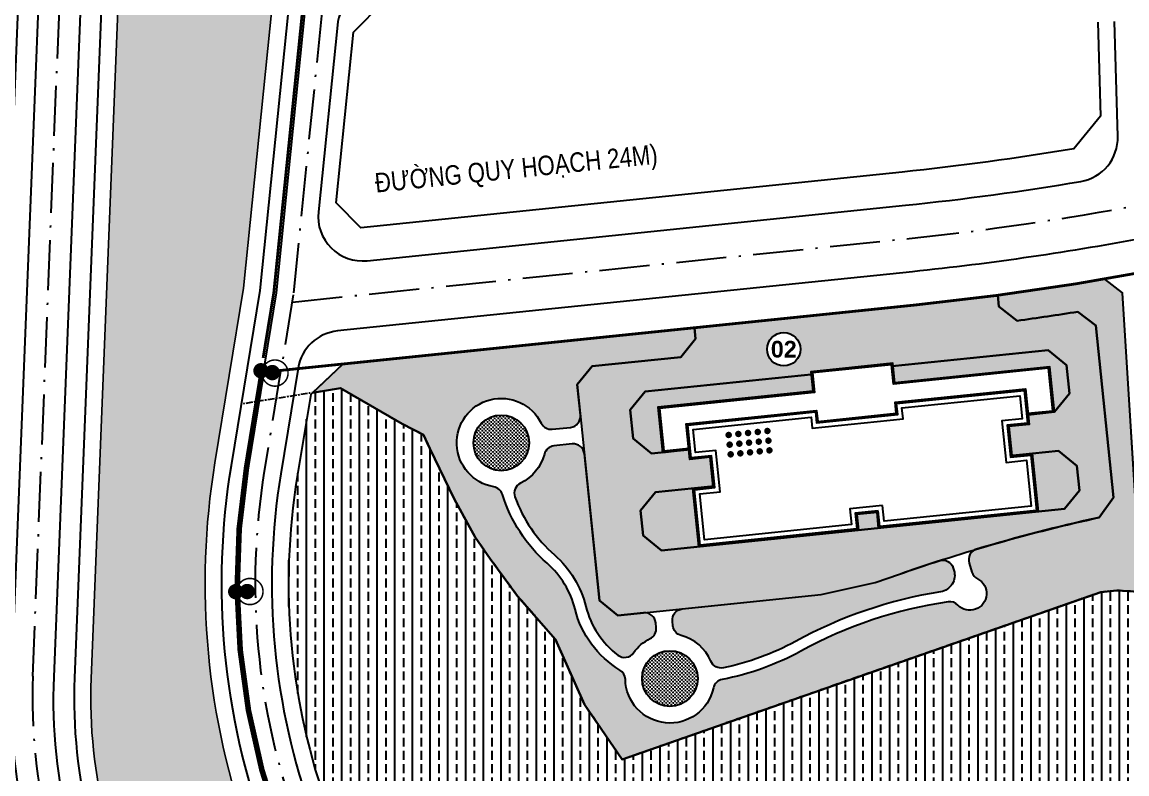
# Model space of a CAD drawing. Header units: metres. Extents: x 566107 to 571261, y 2062953 to 2068466.
# Drawn here: x 568030.4 to 568229, y 2066245.9 to 2066381 of the extents above; entities that cross this region are included whole.
import ezdxf
from ezdxf.enums import TextEntityAlignment as Align

# ---------------------------------------------------------------- set-up
doc = ezdxf.new("R2010")
doc.units = ezdxf.units.M
for name, pattern in [('ACAD_ISO10W100', [18.5, 12, -3, 0.5, -3]), ('CENTER', [2, 1.25, -0.25, 0.25, -0.25]), ('DOT', [0.25, 0, -0.25]), ('HIDDEN', [0.375, 0.25, -0.125])]:
    doc.linetypes.add(name, pattern=pattern)
for name, color, linetype in [('bonen', 34, 'CONTINUOUS'), ('BoThamCo', 94, 'CONTINUOUS'), ('ChiaLo', 128, 'CENTER'), ('datOXh', 42, 'CONTINUOUS'), ('ddc', 32, 'CONTINUOUS'), ('Dien CS', 2, 'CONTINUOUS'), ('ghi_chu', 7, 'CONTINUOUS'), ('hacth sdd', 8, 'CONTINUOUS'), ('hatchViaHe+LogDg', 129, 'CONTINUOUS'), ('LogDg', 7, 'CONTINUOUS'), ('nha', 20, 'CONTINUOUS'), ('RANHGIOI', 2, 'HIDDEN'), ('TimDg', 222, 'CONTINUOUS'), ('ViaHeS', 32, 'CONTINUOUS')]:
    doc.layers.add(name, color=color, linetype=linetype)
doc.layers.add('datKeSog', color=251, linetype='CONTINUOUS', lineweight=13)
doc.layers.add('datMatNc', color=150, linetype='CONTINUOUS', lineweight=13)
doc.styles.add('ARIALB', font='VHARIALB.TTF', dxfattribs={"width": 0.75})
doc.styles.add('avantH', font='VHAVAN.TTF', dxfattribs={"height": 10})
doc.styles.get("Standard").update_dxf_attribs({"font": 'VHARIALN.TTF'})
doc.linetypes.add('DIENCS_LINE', pattern='A,12.7,-5.08,["CS",Standard,S=2.54,R=0,X=-2.54,Y=-1.27],-6.35', length=24.13)
pattern_1 = [(0, (568088.9735495701, 2066255.079332994), (0.3175, 0.3175), [0.15875, -0.4762500000000001]), (90, (568089.05292457, 2066254.999957994), (-0.3175, 0.3175), [0.15875, -0.4762500000000001])]
pattern_2 = [(0, (568082.6100204161, 2066248.524827818), (0.3175, 0.3175), [0.15875, -0.4762500000000001]), (90, (568082.6893954161, 2066248.445452818), (-0.3175, 0.3175), [0.15875, -0.4762500000000001])]

# ---------------------------------------------------------------- blocks, each defined once
blk = doc.blocks.new('cts07')
at = {"color": 240}
blk.add_wipeout([(-1.0708399500458654e-07, -2.90931723156973e-10), (16.453444403946566, -1.1279517480033974e-06), (16.453444384151425, -1.6144159658957662), (18.5478203486452, -1.6144161398575392), (18.547820482648746, -1.30161916445104e-06), (35.0012649937529, -2.4301630361378557e-06), (35.00126469005568, -5.995160465897349), (32.906888611500676, -5.9951603045926944), (32.90688838271593, -8.999419828990117), (35.001264397028706, -8.999419988234308), (35.00126436281033, -9.999420985337483), (37.72831654862966, -9.999421211693832), (37.728316158025144, -14.666238838066842), (21.733258969836946, -14.666237499355962), (21.733258796758236, -16.67062347498722), (13.26800362103699, -16.670622744406657), (13.268003788890962, -14.666237295075984), (-2.727053354261443, -14.66623582125774), (-2.727052966968383, -9.999417331845962), (-7.868889184692307e-07, -9.99941755820231), (-6.983626832379741e-07, -8.999417558362207), (2.0943753748204053, -8.999417743509337), (2.094375667847382, -5.995158209103963), (-4.109283899822458e-07, -5.995158035730896)], dxfattribs=at).dxf.layer = 'nha'
at = {"layer": 'nha', "color": 240, "linetype": 'Continuous'}
blk.add_lwpolyline([(16.45344427006785, -1.614415984367951), (18.54782034864183, -1.614416158059611), (18.54782048263587, -1.3017561287e-06), (35.00126499379985, -2.4300534278e-06), (35.00126469007228, -5.995160465827211), (32.90688861149829, -5.995160304708405), (32.90688856807538, -8.999419828876851), (35.00126439705491, -8.999419988365842), (35.00126409344375, -12.66457802383229), (21.54781958216336, -12.66457689576782), (21.54781967622694, -11.53012320911511), (13.45344359753653, -11.53012303542346), (13.45344350335654, -12.66457672230899), (-1.0079238564e-06, -12.66457559401169), (-7.038470358e-07, -8.999417558312416), (2.094375374843366, -8.999417743645607), (2.094375667860731, -5.995158209232613), (-4.10946086e-07, -5.995158035773783), (-1.071020961e-07, -2.328306e-10), (16.45344440394547, -1.1280644685e-06), (16.45344438415486, -1.61441596597433)], close=True, dxfattribs=at)
at = {"layer": 'nha', "color": 10, "ltscale": 3}
blk.add_lwpolyline([(16.3099141663406, -1.757946230471134), (18.69135055271908, -1.757946385769173), (18.69135068648029, -0.1435315299313515), (34.85773476609029, -0.1435326337814331), (34.85773448611144, -5.851630238816142), (32.76335839740932, -5.851630077464505), (32.76335835026112, -9.142950034234671), (34.85773416911252, -9.142950193258002), (34.85773388948292, -12.52104779612273), (21.69134981010575, -12.52104669157416), (21.69134990405291, -11.38659300561994), (13.30991339322645, -11.38659280817956), (13.30991329951212, -12.5210464943666), (0.1435292201349512, -12.52104538958519), (0.1435294999973848, -9.1429477869533), (2.237905578571371, -9.142947973217817), (2.237905895453877, -5.851628005271777), (0.1435298169963062, -5.851627831812947), (0.1435300968587398, -0.1435302279423922), (16.30991418636404, -0.1435313320253044), (16.3099141663406, -1.757946230471134)], close=True, dxfattribs=at)
at = {"layer": 'nha'}
blk.add_lwpolyline([(15.81529942422639, -2.252560934517532), (19.18596524768509, -2.252561153611168), (19.18596538144629, -0.6381463066209108), (34.36311998940073, -0.6381473282817752), (34.36311979102902, -5.35701546492055), (32.26874366763514, -5.357015303568914), (32.26874360837974, -9.637564732227474), (34.36311939253937, -9.637564891483633), (34.36311919463333, -12.02643301896751), (22.18596458679531, -12.02643199707381), (22.18596468062606, -10.89197831088677), (12.81529869849328, -10.89197803055867), (12.81529860454611, -12.02643171767704), (0.6381439969409258, -12.02643069531768), (0.6381441950798035, -9.637562566436829), (2.73252027365379, -9.637562752701342), (2.732520672259852, -5.357013310771435), (0.638144593918696, -5.357013136846944), (0.6381447918247432, -0.6381450048647821), (15.81529944448266, -0.6381460267584771)], close=True, dxfattribs=at)
at = {"layer": 'nha', "const_width": 0.331751152141547}
for points in [[(26.64845474436879, -9.160778766730802, 1), (26.93771242827643, -8.998332407558339, 1)], [(27.64845474436879, -9.16077885054983, 1), (27.93771242827643, -8.998332491377367, 1)], [(28.64845474436879, -9.16077893436886, 1), (28.93771242827643, -8.9983325751964, 1)], [(29.64845474436879, -9.16077901842072, 1), (29.93771242827643, -8.99833265924826, 1)], [(30.64845474436879, -9.160779102239756, 1), (30.93771242827643, -8.998332743067293, 1)], [(26.64845474436879, -10.1607787667308, 1), (26.93771242827643, -9.998332407558339, 1)], [(27.64845474436879, -10.16077885054983, 1), (27.93771242827643, -9.998332491377367, 1)], [(28.64845474436879, -10.16077893436886, 1), (28.93771242827643, -9.9983325751964, 1)], [(29.64845474436879, -10.16077901842072, 1), (29.93771242827643, -9.99833265924826, 1)], [(30.64845474436879, -10.16077910223976, 1), (30.93771242827643, -9.998332743067293, 1)], [(26.64845474436879, -11.1607787667308, 1), (26.93771242827643, -10.99833240755834, 1)], [(27.64845474436879, -11.16077885054983, 1), (27.93771242827643, -10.99833249137737, 1)], [(28.64845474436879, -11.16077893436886, 1), (28.93771242827643, -10.9983325751964, 1)], [(29.64845474436879, -11.16077901842072, 1), (29.93771242827643, -10.99833265924826, 1)], [(30.64845474436879, -11.16077910223975, 1), (30.93771242827643, -10.99833274306729, 1)]]:
    blk.add_lwpolyline(points, format="xyb", close=True, dxfattribs=at)
at = {"layer": 'nha', "color": 240, "linetype": 'Continuous'}
blk.add_lwpolyline([(-7.385388017e-07, -9.999417558312416), (-2.727052924223244, -9.999417332001029), (-2.727053354261443, -14.66623595589772), (13.26800379401538, -14.66623729513958), (13.26800362102221, -16.67062327009626), (21.73325879673939, -16.67062347498722), (21.73325896984898, -14.66623749933205), (37.72831611824222, -14.66623883810825), (37.72831654862967, -9.999421211658042), (35.00126436282881, -9.99942098534666)], dxfattribs=at)
at = {"layer": 'nha', "color": 10, "ltscale": 3}
blk.add_lwpolyline([(-7.501803339e-07, -10.14294777414761), (-2.583522719796746, -10.14294755947776), (-2.583523126435466, -14.52270575216971), (13.41153402172494, -14.52270709117874), (13.41153384873178, -16.52709306636825), (21.58972859289497, -16.527093246812), (21.58972876565531, -14.52270727185532), (37.58478591416497, -14.52270861039869), (37.58478632080369, -10.14295141538605), (35.00126435095444, -10.14295120141469)], dxfattribs=at)
blk = doc.blocks.new('dsl')
at = {"color": 158, "linetype": 'DOT'}
blk.add_wipeout([(0, 1.5), (0.33644860936327353, 1.4617805352900177), (0.7271365341730276, 1.3119727361482205), (1.0179708990035576, 1.1016965319868746), (1.2342348857782783, 0.8524460373446345), (1.3543988210148825, 0.6446734317579512), (1.4417184349149323, 0.4140627419110956), (1.5, 0), (1.4408082852605588, -0.41721874987695173), (1.3263853264506624, -0.7005012247245759), (1.1508682344574481, -0.9620303045958281), (0.9135099182603594, -1.1897477167658508), (0.6119164755800454, -1.3695102143101394), (0.38024214177858096, -1.4510051391553134), (0, -1.5), (-0.4646015835460416, -1.4262346820905236), (-0.7918897030176879, -1.2739351231138016), (-1.1446356684900818, -0.9694375619291122), (-1.3156433532713265, -0.7204738487488953), (-1.4267119241412873, -0.46313398238271475), (-1.493310356047019, -0.14150682114990332), (-1.5, 0), (-1.4614062352338948, 0.3380707260221243), (-1.3372086829040484, 0.6796123441309305), (-1.1726255954709188, 0.9353871992789777), (-0.9171726725762708, 1.1869264040143435), (-0.6270318645983934, 1.362655877601469), (-0.2542087298352414, 1.478302378207502)], dxfattribs=at).dxf.layer = 'ghi_chu'
at = {"layer": 'ghi_chu', "color": 32}
blk.add_circle((0, 0), 1.5, dxfattribs=at)
at = {"layer": 'ghi_chu', "style": 'ARIALB'}
blk.add_attdef('01', text='', height=1.5, dxfattribs=at).set_placement((0, -0.75), align=Align.CENTER)
blk = doc.blocks.new('cs12')
at = {"layer": 'Dien CS', "color": 7, "linetype": 'Continuous', "ltscale": 20}
for points, const_width in [([(1.738124508876354, 0.9654597032349557, 1), (-1.738124508876354, 4.129747934639454, 1)], 0.2765145599999999), ([(0.5112130908528343, 1.592490859562531, 1), (-0.5112130909692496, 2.523163869744167, 1)], 1.3825728), ([(0.5112130906200036, 0.4653365048579872, -1), (-0.5112130905035883, -0.4653365048579872, -1)], 1.3825728)]:
    blk.add_lwpolyline(points, format="xyb", close=True, dxfattribs=dict(at, const_width=const_width))

msp = doc.modelspace()

# ---------------------------------------------------------------- hatches: boundary and pattern name
at = {"layer": 'hacth sdd'}
h = msp.add_hatch(dxfattribs=at)
h.set_pattern_fill('DASH', color=152, scale=0.5, style=0)
h.set_pattern_definition([(0, (0, 0), (1.5875, 1.5875), [1.5875, -1.5875])])
edge = h.paths.add_edge_path()
edge.add_line((568183.6201683327, 2065918.921055044), (568168.8181398355, 2066044.597950605))
edge.add_arc((568024.8134988274, 2066027.63730887), 144.9999999997729, 6.717261423255472, 34.05897894871769)
edge.add_line((568144.9404182411, 2066108.843978744), (568098.1901080231, 2066178.000499469))
edge.add_line((568098.1901080231, 2066178.000499469), (568085.0913842997, 2066201.596774492))
edge.add_arc((568202.2502013814, 2066266.633776105), 133.9999999954225, 200.0084056628792, 209.035455693567, ccw=False)
edge.add_line((568076.3381152166, 2066220.784604287), (568071.4225555877, 2066234.283831054))
edge.add_arc((568197.3346417545, 2066280.133002879), 133.9999999997454, 170.7022042001583, 200.0084056654896, ccw=False)
edge.add_line((568065.0951427778, 2066301.782827597), (568070.2285092395, 2066333.137991798))
edge.add_line((568070.2285092395, 2066333.137991798), (568075.3908017699, 2066383.853710804))
edge.add_arc((567886.8530623493, 2066414.423643979), 191.0000000004416, 350.7900851439517, 357.9800821339687)
edge.add_line((568077.7343815274, 2066407.691483183), (568080.4256581354, 2066483.99899346))
edge.add_line((568080.4256581354, 2066483.99899346), (568080.6457711871, 2066490.814411395))
edge.add_line((568080.6457711871, 2066490.814411395), (568076.7772794547, 2066494.780576226))
edge.add_line((568076.7772794547, 2066494.780576226), (568057.0791909866, 2066494.635737341))
edge.add_line((568057.0791909866, 2066494.635737341), (568051.8839304355, 2066489.606287584))
edge.add_line((568051.8839304355, 2066489.606287584), (568042.8667809778, 2066263.069308326))
edge.add_arc((568132.2959639548, 2066259.509640887), 89.50000000112202, 177.7205840143957, 210.7173070783)
edge.add_line((568055.352991614, 2066213.79280583), (568139.856352352, 2066071.57080512))
edge.add_arc((567955.4122950307, 2065970.128014746), 210.4999999999731, 1.2450517960169236, 28.810450033350207, ccw=False)
edge.add_line((568165.8625975254, 2065974.701873059), (568167.5880580689, 2065895.310761973))
edge.add_line((568167.5880580689, 2065895.310761973), (568172.3432413975, 2065891.903232982))
edge.add_line((568172.3432413975, 2065891.903232982), (568183.4382738377, 2065895.402493342))
edge.add_line((568183.4382738377, 2065895.402493342), (568186.5903919834, 2065900.513268813))
edge.add_line((568186.5903919834, 2065900.513268813), (568183.6201683327, 2065918.921055044))
h = msp.add_hatch(dxfattribs=at)
h.set_pattern_fill('CROSS', color=64, scale=0.05, style=0)
h.set_pattern_definition(pattern_2)
edge = h.paths.add_edge_path()
edge.add_arc((568208.376517138, 2066198.485032419), 81.18610504381606, 99.1201304657999, 118.6669067769122)
edge.add_arc((568147.2500405908, 2066310.288082075), 46.23590266105939, 281.4982483515082, 298.6669067759895, ccw=False)
edge.add_arc((568156.0679358952, 2066266.939958625), 2.000000000188329, 202.8681506353107, 281.49824835159416, ccw=False)
edge.add_arc((568146.8539202149, 2066263.053840376), 7.999999999885028, 22.86815063134933, 75.3965096664816)
edge.add_arc((568149.3752032997, 2066272.730778508), 1.999999999899142, 185.8838247766299, 255.3965096713226, ccw=False)
edge.add_line((568147.3857397059, 2066272.525755073), (568147.2991881687, 2066273.365615809))
edge.add_arc((568149.2886517625, 2066273.570639243), 1.999999999946012, 95.88382478258097, 185.8838247766299, ccw=False)
edge.add_line((568149.0836283278, 2066275.560102837), (568174.0440608198, 2066278.132390973))
edge.add_line((568174.0440608198, 2066278.132390973), (568183.738268882, 2066280.29310504))
edge.add_line((568183.738268882, 2066280.29310504), (568188.1032022943, 2066281.817099141))
edge.add_arc((568290.6184735178, 2065988.198946403), 311.0000007254264, 107.85791423891371, 109.24638608210401, ccw=False)
edge.add_arc((568195.8612886589, 2066282.311299707), 1.999999999919567, 17.20891903155109, 107.857914232522, ccw=False)
edge.add_line((568197.7717532964, 2066282.90301321), (568197.8982977886, 2066282.494439168))
edge.add_arc((568195.0326008325, 2066281.606868914), 2.999999999896751, -80.87986953472762, 17.208919032208883, ccw=False)
edge.add_arc((568274.0434807164, 2066321.17759656), 28.13194401415867, 251.6624734014053, 266.7859958831075)
edge.add_arc((568272.5783791597, 2066295.086755726), 2.000000000008158, 266.7859958824349, 338.1692579075516)
edge.add_arc((568279.0763842084, 2066292.483693993), 4.999999999974216, 34.90955847355542, 158.1692579033405, ccw=False)
edge.add_arc((568284.8167791144, 2066296.489672815), 1.999999999769057, 214.909558477042, 279.1182089092495)
edge.add_arc((568354.2212860857, 2065864.062903418), 435.9610673096439, 97.71721661350409, 99.11820890383927, ccw=False)
edge.add_arc((568290.3749446276, 2066335.214335102), 39.49663522018123, 277.7172166137341, 317.7458473191949)
edge.add_arc((568340.4286907988, 2066289.742091766), 28.12808230071754, 98.3447711252021, 137.7458473182219, ccw=False)
edge.add_arc((568334.8243812067, 2066327.949208544), 10.4878737085483, 278.3447711264673, 336.5276384270824)
edge.add_arc((568342.6099030311, 2066324.568432004), 2.000000000095009, 336.5276384236822, 475.7410991083203)
edge.add_arc((568413.4016716204, 2066177.743619723), 165.0000000038525, 115.7410991049312, 116.8342064620175)
edge.add_line((568338.918964236, 2066324.97583869), (568319.3739021554, 2066315.088266866))
edge.add_line((568319.3739021554, 2066315.088266866), (568314.8986900143, 2066312.798529889))
edge.add_arc((568253.4074651968, 2066432.981013087), 134.9999999892848, 286.49043779666545, 297.09650179317543, ccw=False)
edge.add_line((568291.7279335924, 2066303.53395171), (568290.9781046343, 2066303.311978367))
edge.add_arc((568252.6576364156, 2066432.75903984), 135.0000000312946, 276.49856804166427, 286.490437713117, ccw=False)
edge.add_line((568267.936717989, 2066298.62645739), (568265.5956401324, 2066298.359784529))
edge.add_arc((568265.8219968964, 2066296.37263516), 2.00000000003166, 96.49856804086096, 251.6624734037855)
edge.add_arc((568380.3773919692, 2066379.811587938), 44.08045965344034, 269.7102094211365, 286.0181784023322)
edge.add_arc((568394.9531505615, 2066329.040677491), 8.741298042933204, 9.098907011771189, 106.01817840395981, ccw=False)
edge.add_arc((568428.2205516008, 2066334.368600911), 24.95004713477207, 189.0989070110488, 203.1197719085517)
edge.add_arc((568407.1137133366, 2066325.357161405), 1.999999999922519, 203.1197719022279, 283.9811328589873)
edge.add_arc((568409.5297370384, 2066315.653408034), 8.00000000017315, 12.572540707640883, 103.98113285818482, ccw=False)
edge.add_arc((568419.2899489995, 2066317.830163067), 1.999999999963249, 192.5725407027583, 277.0225478434659)
edge.add_arc((568417.9100137083, 2066329.032387076), 13.2868970116043, 277.0225478408303, 288.3779205420171)
edge.add_arc((568421.4685844698, 2066318.321149132), 1.999999999945633, 288.3779205483554, 375.847635477715)
edge.add_line((568423.3925670465, 2066318.867309406), (568407.8554230582, 2066373.600682986))
edge.add_line((568407.8554230582, 2066373.600682986), (568401.6709157414, 2066377.077893662))
edge.add_line((568401.6709157414, 2066377.077893662), (568375.4247101278, 2066369.81938662))
edge.add_line((568375.4247101278, 2066369.81938662), (568375.9578084352, 2066367.891743965))
edge.add_line((568375.9578084352, 2066367.891743965), (568377.1881789147, 2066367.194471793))
edge.add_line((568377.1881789147, 2066367.194471793), (568395.8299548218, 2066372.349939356))
edge.add_line((568395.8299548218, 2066372.349939356), (568399.5210662606, 2066370.258122836))
edge.add_line((568399.5210662606, 2066370.258122836), (568405.1302485461, 2066349.975749237))
edge.add_line((568405.1302485461, 2066349.975749237), (568403.0427602895, 2066346.269148856))
edge.add_line((568403.0427602895, 2066346.269148856), (568379.6211340964, 2066339.656428848))
edge.add_arc((568380.1645583648, 2066337.731671704), 2.000000000106325, 105.7661742420343, 269.710209422676)
edge.add_arc((568417.9100137083, 2066329.032387075), 18.28689701037139, 276.87953639802805, 287.25507804242716, ccw=False)
edge.add_arc((568420.3400240951, 2066308.891551943), 2.000000000079346, 96.87953639886553, 209.6982042147576)
edge.add_arc((568394.6366257132, 2066294.231660034), 27.59015240154214, 7.2624059762899265, 29.698204211963002, ccw=False)
edge.add_arc((568458.044632375, 2066302.312129329), 36.33065244989002, 187.2624059765586, 221.1946661572058)
edge.add_arc((568432.2116326146, 2066279.701295178), 1.9999999999299, 221.1946661556129, 298.6247881746877)
edge.add_arc((568437.0023492106, 2066270.923537236), 8.000000000042146, 117.3845945242928, 118.6247881805426, ccw=False)
edge.add_arc((568432.4027386542, 2066279.802928134), 2.000000000006967, 297.3845945168362, 375.8476354786258)
edge.add_line((568434.3267212308, 2066280.349088408), (568425.851624726, 2066310.204679855))
edge.add_arc((568423.9276421494, 2066309.65851958), 2.000000000023757, 15.84763548504232, 107.2550780419662)
h = msp.add_hatch(dxfattribs=at)
h.set_pattern_fill('CROSS', color=64, scale=0.05, style=0)
h.set_pattern_definition(pattern_2)
edge = h.paths.add_edge_path()
edge.add_line((568125.717951799, 2066307.829509052), (568128.990372644, 2066308.166747103))
edge.add_arc((568128.7853492504, 2066310.156210701), 1.999999999926074, 275.8838235998854, 365.8838236032029)
edge.add_line((568130.7748128484, 2066310.361234095), (568130.209842908, 2066315.843472534))
edge.add_line((568130.209842908, 2066315.843472534), (568132.8865031998, 2066319.135203162))
edge.add_line((568132.8865031998, 2066319.135203162), (568148.7975088805, 2066320.774906392))
edge.add_line((568148.7975088805, 2066320.774906392), (568151.4741690322, 2066324.066637005))
edge.add_line((568151.4741690322, 2066324.066637005), (568151.2691455449, 2066326.056100594))
edge.add_line((568151.2691455449, 2066326.056100594), (568111.140145721, 2066321.92062029))
edge.add_line((568111.140145721, 2066321.92062029), (568088.0926238013, 2066319.545465827))
edge.add_line((568088.0926238013, 2066319.545465827), (568082.6100204161, 2066314.380183511))
edge.add_line((568082.6100204161, 2066314.380183511), (568087.6747159851, 2066315.184594967))
edge.add_line((568087.6747159851, 2066315.184594967), (568098.7167880154, 2066308.780930816))
edge.add_line((568098.7167880154, 2066308.780930816), (568102.5581834492, 2066306.850157768))
edge.add_line((568102.5581834492, 2066306.850157768), (568103.7356759779, 2066304.400225316))
edge.add_line((568103.7356759779, 2066304.400225316), (568108.0940691892, 2066295.331998805))
edge.add_line((568108.0940691892, 2066295.331998805), (568111.8622661069, 2066288.416334434))
edge.add_line((568111.8622661069, 2066288.416334434), (568114.5678823125, 2066284.5643104))
edge.add_line((568114.5678823125, 2066284.5643104), (568119.4924319946, 2066277.87202669))
edge.add_line((568119.4924319946, 2066277.87202669), (568126.293250837, 2066270.090675449))
edge.add_line((568126.293250837, 2066270.090675449), (568131.5249001113, 2066258.38505421))
edge.add_line((568131.5249001113, 2066258.38505421), (568138.2548710471, 2066248.524827818))
edge.add_line((568138.2548710471, 2066248.524827818), (568224.2648865791, 2066278.554783336))
edge.add_line((568224.2648865791, 2066278.554783336), (568227.1865171149, 2066278.887587122))
edge.add_line((568227.1865171149, 2066278.887587122), (568232.2293190582, 2066278.543743236))
edge.add_line((568232.2293190582, 2066278.543743236), (568231.295577293, 2066282.400638831))
edge.add_line((568231.295577293, 2066282.400638831), (568228.1623377653, 2066332.330955589))
edge.add_line((568228.1623377653, 2066332.330955589), (568225.0190173598, 2066334.809882387))
edge.add_arc((568138.5724054293, 2066839.45924906), 511.9999999971683, 277.5414132815697, 279.7204414540039, ccw=False)
edge.add_line((568205.76870497, 2066331.887916807), (568205.9739409527, 2066329.896391252))
edge.add_line((568205.9739409527, 2066329.896391252), (568209.2544845857, 2066327.31371927))
edge.add_arc((568138.572405396, 2066839.459249302), 517.0000002420983, 277.8578491911021, 279.0779505886323)
edge.add_line((568220.1436646936, 2066328.934881709), (568223.4122377653, 2066326.432613549))
edge.add_line((568223.4122377653, 2066326.432613549), (568226.5911752135, 2066295.585494322))
edge.add_line((568226.5911752135, 2066295.585494322), (568223.9653519294, 2066291.972483484))
edge.add_arc((568290.6184732972, 2065988.198947004), 311.0000000858078, 102.375561076583, 106.5599238359242)
edge.add_arc((568202.5479148901, 2066284.382296966), 1.999999999953372, 106.5599238364351, 197.2089190452808)
edge.add_line((568200.6374502528, 2066283.790583463), (568201.1413314346, 2066282.16370293))
edge.add_arc((568203.0517960718, 2066282.755416433), 1.999999999920665, 197.2089190462675, 242.7819150345789)
edge.add_arc((568200.7649028637, 2066278.309056185), 3.000000000108321, -136.24028917566392, 62.78191503265839, ccw=False)
edge.add_arc((568197.1536691133, 2066274.850878803), 2.00000000001792, 43.75971081329951, 98.36043423843651)
edge.add_arc((568208.3765171379, 2066198.485032419), 79.18610504378981, 98.36043424325126, 118.6669067768706)
edge.add_arc((568147.2500405906, 2066310.288082075), 48.23590266128748, 280.75770561927015, 298.66690677596335, ccw=False)
edge.add_arc((568156.6268814028, 2066260.935060156), 2.000000000090377, 100.7577056233365, 167.767568121512)
edge.add_arc((568146.8539202149, 2066263.053840376), 8.000000000048905, 181.0902414237044, 347.76756812296503, ccw=False)
edge.add_arc((568136.8557305417, 2066262.863568834), 1.999999999981676, 1.090241422053054, 59.01309045428795)
edge.add_arc((568146.9938976343, 2066279.74504762), 17.69179417909718, 193.9283717808314, 239.0130904555278, ccw=False)
edge.add_arc((568114.1106814326, 2066271.589991822), 16.18756299964537, 13.92837178001594, 48.71593462267559)
edge.add_arc((568142.7562380527, 2066304.214839321), 27.22843161532541, 197.2994398962774, 228.7159346236373, ccw=False)
edge.add_arc((568114.8499923489, 2066295.523310951), 1.999999999864283, 17.29943989666767, 80.19136627185344)
edge.add_arc((568116.5535722035, 2066305.37713334), 8.00000000003734, 26.371138718440307, 260.19136626584896, ccw=False)
edge.add_arc((568125.5129284052, 2066309.81897265), 2.000000000057085, 206.371138721058, 275.883823609154)
h = msp.add_hatch(dxfattribs=at)
h.set_pattern_fill('CROSS', color=64, scale=0.05, style=0)
h.set_pattern_definition(pattern_1)
h.paths.add_polyline_path([(568214.8170783994, 2066322.041683378), (568142.4036903983, 2066314.579149971), (568139.7270300919, 2066311.287419484), (568140.2567011196, 2066306.147707331), (568143.5484316073, 2066303.471047025), (568215.9618194759, 2066310.933580418), (568218.6384798179, 2066314.225310909), (568218.1088088516, 2066319.365023068)])
h = msp.add_hatch(dxfattribs=at)
h.set_pattern_fill('BRASS', color=57, scale=0.5, angle=90, style=0)
h.set_pattern_definition([(90, (568078.4050640642, 2066198.444728357), (-3.175, 1.944126793646423e-16), []), (90, (568076.8175640642, 2066198.444728357), (-3.175, 1.944126793646423e-16), [1.5875, -0.79375])])
edge = h.paths.add_edge_path()
edge.add_line((568232.2293190584, 2066278.543743235), (568227.1865171163, 2066278.887587122))
edge.add_line((568227.1865171163, 2066278.887587122), (568224.2648865805, 2066278.554783336))
edge.add_line((568224.2648865805, 2066278.554783336), (568138.2548710466, 2066248.524827819))
edge.add_line((568138.2548710466, 2066248.524827819), (568131.5249001111, 2066258.38505421))
edge.add_line((568131.5249001111, 2066258.38505421), (568126.2932508378, 2066270.090675448))
edge.add_line((568126.2932508378, 2066270.090675448), (568119.4924319934, 2066277.872026692))
edge.add_line((568119.4924319934, 2066277.872026692), (568114.5678823163, 2066284.564310398))
edge.add_line((568114.5678823163, 2066284.564310398), (568111.8622661055, 2066288.416334433))
edge.add_line((568111.8622661055, 2066288.416334433), (568108.0940691883, 2066295.331998808))
edge.add_line((568108.0940691883, 2066295.331998808), (568103.7356759779, 2066304.400225316))
edge.add_line((568103.7356759779, 2066304.400225316), (568102.5581834493, 2066306.850157768))
edge.add_line((568102.5581834493, 2066306.850157768), (568098.7167880189, 2066308.780930813))
edge.add_line((568098.7167880189, 2066308.780930813), (568087.6747159852, 2066315.184594967))
edge.add_line((568087.6747159852, 2066315.184594967), (568082.6100204168, 2066314.380183512))
edge.add_line((568082.6100204168, 2066314.380183512), (568082.3111355492, 2066314.098597446))
edge.add_line((568082.3111355492, 2066314.098597446), (568079.8980717679, 2066299.359339755))
edge.add_arc((568197.3346417547, 2066280.133002879), 118.9999999998508, 170.7022041999899, 200.0084056652478)
edge.add_line((568085.517192099, 2066239.416201035), (568090.4327517279, 2066225.916974267))
edge.add_arc((568202.2502013874, 2066266.633776106), 119.0000000012896, 200.0084056618762, 209.0354556907461)
edge.add_line((568098.2061772551, 2066208.87703587), (568103.1414135363, 2066199.986613027))
edge.add_arc((568105.7643721277, 2066201.442665302), 3.000000000059644, 209.0354556968202, 293.1548372704189)
edge.add_line((568106.9440239965, 2066198.684328581), (568124.1253309827, 2066206.032220786))
edge.add_arc((568184.0909676447, 2066065.816770782), 152.5000000000924, 103.4177675003217, 113.1548372708946, ccw=False)
edge.add_line((568148.7034110426, 2066214.154125611), (568221.2810921471, 2066231.468353717))
edge.add_line((568221.2810921471, 2066231.468353717), (568240.5122133899, 2066235.204582944))
edge.add_arc((568240.130784479, 2066237.167874055), 2.000000000085351, 280.9944819284952, 373.5328748064401)
edge.add_line((568242.07525611, 2066237.635880546), (568232.2293190584, 2066278.543743235))
h = msp.add_hatch(dxfattribs=at)
h.set_pattern_fill('CROSS', color=64, scale=0.05, style=0)
h.set_pattern_definition(pattern_2)
edge = h.paths.add_edge_path()
edge.add_arc((568116.5535722034, 2066305.37713334), 5, 0, 360)
h = msp.add_hatch(dxfattribs=at)
h.set_pattern_fill('CROSS', color=64, scale=0.05, style=0)
h.set_pattern_definition(pattern_2)
edge = h.paths.add_edge_path()
edge.add_arc((568126.2305102833, 2066302.855850056), 1.999999999938008, 95.88382360320281, 165.3965084862911)
edge.add_arc((568116.5535722033, 2066305.37713334), 8.000000000158668, 295.7203075422084, 345.3965084885354, ccw=False)
edge.add_arc((568120.8933564953, 2066296.367900726), 1.999999999959772, 115.7203075414297, 199.7438759135654)
edge.add_arc((568142.7562380526, 2066304.214839321), 25.22843161519692, 199.7438759105607, 228.7159346237006)
edge.add_arc((568114.1106814329, 2066271.589991822), 18.18756299933828, 13.928371779122472, 48.715934623036276, ccw=False)
edge.add_arc((568146.9938976343, 2066279.745047619), 15.69179417890606, 193.9283717805253, 232.7366637286829)
edge.add_arc((568138.7038003564, 2066268.848281358), 1.999999999934054, 232.7366637267453, 324.5885470398381)
edge.add_arc((568146.8539202148, 2066263.053840376), 7.999999999915327, 116.37113989485209, 144.5885470403212, ccw=False)
edge.add_arc((568142.4120807215, 2066272.013196487), 2.000000000126488, 296.3711398963587, 365.8838247898998)
edge.add_line((568144.4015443153, 2066272.218219921), (568144.3149927778, 2066273.058080656))
edge.add_arc((568142.325529184, 2066272.853057221), 1.999999999993748, 5.883824789899779, 95.88382478258106)
edge.add_line((568142.1205057492, 2066274.842520815), (568137.5001377566, 2066274.366370501))
edge.add_line((568137.5001377566, 2066274.366370501), (568134.2084072757, 2066277.043030746))
edge.add_line((568134.2084072757, 2066277.043030746), (568131.4923947264, 2066303.398111501))
edge.add_arc((568129.5029311284, 2066303.193088108), 1.999999999961876, 5.883823609837811, 95.88382360583655)
edge.add_line((568129.2979077345, 2066305.182551706), (568126.0254868895, 2066304.845313654))
h = msp.add_hatch(dxfattribs=at)
h.set_pattern_fill('CROSS', color=64, scale=0.05, style=0)
h.set_pattern_definition(pattern_1)
h.paths.add_polyline_path([(568216.6801654032, 2066303.96304299), (568144.2667776376, 2066296.50050941), (568141.5901173321, 2066293.208778914), (568142.0505513414, 2066288.740914616), (568145.3422818283, 2066286.064254318), (568217.7556694697, 2066293.526787886), (568220.4323298109, 2066296.818518385), (568219.9718958546, 2066301.286382688)])
h = msp.add_hatch(dxfattribs=at)
h.set_pattern_fill('CROSS', color=64, scale=0.05, style=0)
h.set_pattern_definition(pattern_2)
edge = h.paths.add_edge_path()
edge.add_arc((568146.8539202149, 2066263.053840376), 5, 0, 360)
at = {"layer": 'hatchViaHe+LogDg'}
h = msp.add_hatch(dxfattribs=at)
h.set_pattern_fill('PHANTSQR', color=256, angle=322.0000000000001, style=0, pattern_type=2)
h.set_pattern_definition([(322.0000000000001, (568130.2728837683, 2066274.317117584), (0.6156614753256582, 0.788010753606722), [0.18, -0.15, 0.18, -0.15, 0.18, -0.16]), (52.00000000000006, (568131.0471065796, 2066273.813749887), (-0.788010753606722, 0.6156614753256582), [0.18, -0.15, 0.18, -0.15, 0.18, -0.16])])
edge = h.paths.add_edge_path()
edge.add_line((568223.4122377652, 2066326.43261355), (568220.1436646937, 2066328.934881709))
edge.add_arc((568138.572405396, 2066839.459249303), 517.0000002421164, 277.85784919111495, 279.07795058864497, ccw=False)
edge.add_line((568209.2544845858, 2066327.313719271), (568205.9739409528, 2066329.896391252))
edge.add_line((568205.9739409528, 2066329.896391252), (568205.7687049701, 2066331.887916807))
edge.add_arc((568138.5724054383, 2066839.459249061), 511.9999999971597, 275.8838262970385, 277.541413280571, ccw=False)
edge.add_line((568191.0584181809, 2066330.156570427), (568151.2691455451, 2066326.056100592))
edge.add_line((568151.2691455451, 2066326.056100592), (568151.4741690323, 2066324.066637005))
edge.add_line((568151.4741690323, 2066324.066637005), (568148.7975088806, 2066320.774906393))
edge.add_line((568148.7975088806, 2066320.774906393), (568132.8865031998, 2066319.135203163))
edge.add_line((568132.8865031998, 2066319.135203163), (568130.209842908, 2066315.843472534))
edge.add_line((568130.209842908, 2066315.843472534), (568134.2084072756, 2066277.043030746))
edge.add_line((568134.2084072756, 2066277.043030746), (568137.500137757, 2066274.366370502))
edge.add_line((568137.500137757, 2066274.366370502), (568174.0440608211, 2066278.132390973))
edge.add_line((568174.0440608211, 2066278.132390973), (568183.7382688865, 2066280.293105041))
edge.add_line((568183.7382688865, 2066280.293105041), (568188.1032022726, 2066281.817099134))
edge.add_arc((568290.6184732778, 2065988.198947089), 310.9999999992975, 102.37556107639148, 109.24638608621669, ccw=False)
edge.add_line((568223.9653519295, 2066291.972483484), (568226.5911752137, 2066295.585494323))
edge.add_line((568226.5911752137, 2066295.585494323), (568223.4122377652, 2066326.43261355))
h.paths.add_polyline_path([(568217.75566947, 2066293.526787886), (568220.4323298109, 2066296.818518385), (568219.9718958547, 2066301.286382688), (568216.6801654027, 2066303.96304299), (568144.2667776373, 2066296.50050941), (568141.5901173322, 2066293.208778914), (568142.0505513413, 2066288.740914616), (568145.3422818282, 2066286.064254317)], flags=0)
h.paths.add_polyline_path([(568142.4036903984, 2066314.579149971), (568139.7270300919, 2066311.287419484), (568140.2567011197, 2066306.147707331), (568143.548431607, 2066303.471047024), (568215.9618194763, 2066310.933580418), (568218.638479818, 2066314.225310909), (568218.1088088516, 2066319.365023068), (568214.8170783995, 2066322.041683377)], flags=0)

# ---------------------------------------------------------------- linework, layer by layer
at = {"layer": 'bonen'}
msp.add_lwpolyline([(568223.4122377652, 2066326.43261355), (568220.1436646937, 2066328.934881709, -0.005323746943627722), (568209.2544845858, 2066327.313719271), (568205.9739409528, 2066329.896391252), (568205.7687049701, 2066331.887916807, -0.007232713740849683), (568191.0584181809, 2066330.156570427), (568151.2691455451, 2066326.056100592), (568151.4741690323, 2066324.066637005), (568148.7975088806, 2066320.774906393), (568132.8865031998, 2066319.135203163), (568130.209842908, 2066315.843472534), (568134.2084072756, 2066277.043030746), (568137.500137757, 2066274.366370502), (568174.0440608211, 2066278.132390973), (568183.7382688865, 2066280.293105041), (568188.1032022726, 2066281.817099134, -0.02998861459679111), (568223.9653519295, 2066291.972483484), (568226.5911752137, 2066295.585494323)], format="xyb", close=True, dxfattribs=at)
for points in [[(568214.8170783994, 2066322.041683378), (568218.1088088515, 2066319.365023067), (568218.638479818, 2066314.225310909), (568215.9618194761, 2066310.933580418), (568143.5484316075, 2066303.471047024), (568140.2567011196, 2066306.147707331), (568139.727030092, 2066311.287419484), (568142.4036903984, 2066314.579149971)], [(568216.6801654029, 2066303.96304299), (568219.9718958546, 2066301.286382688), (568220.4323298109, 2066296.818518385), (568217.75566947, 2066293.526787886), (568145.3422818286, 2066286.064254318), (568142.0505513413, 2066288.740914616), (568141.5901173322, 2066293.208778914), (568144.2667776375, 2066296.50050941)]]:
    msp.add_lwpolyline(points, close=True, dxfattribs=at)
at = {"layer": 'BoThamCo'}
for points in [[(568231.295577293, 2066282.400638831), (568228.1623377653, 2066332.330955589), (568225.0190173598, 2066334.809882387, -0.009508090532591485), (568205.76870497, 2066331.887916807), (568205.9739409527, 2066329.896391252), (568209.2544845857, 2066327.31371927, 0.005323746943627562), (568220.1436646936, 2066328.934881709), (568223.4122377653, 2066326.432613549), (568226.5911752135, 2066295.585494322), (568223.9653519294, 2066291.972483484, 0.0182597557874338), (568201.9778789135, 2066286.299341302, 0.4175350990040559), (568200.6374502528, 2066283.790583463), (568201.1413314346, 2066282.16370293, 0.2015127545745547), (568202.1370387886, 2066280.976872334, -1.181479805210222), (568198.5981626136, 2066276.234149756, 0.2428527388191231), (568196.8628694153, 2066276.829624753, 0.08883629626879935), (568170.3896129911, 2066267.964772957, -0.0783030805886613), (568156.2535690776, 2066262.899910763, 0.3010127709946447), (568154.6722891652, 2066261.3588162, -0.8900077899906792), (568138.8553684764, 2066262.901623142, 0.2582584658543079), (568137.885414988, 2066264.578138734, -0.1992966764242304), (568129.822288093, 2066275.48647896, 0.1529659654058306), (568124.7911174463, 2066283.754098136, -0.13794544739297), (568116.7595197618, 2066296.118042032, 0.2815201676934845), (568115.1907083197, 2066297.494075429, -1.628982130191529), (568123.7210571648, 2066308.930604788, 0.3129626544076166), (568125.7179517992, 2066307.829509051)], [(568125.717951799, 2066307.829509052), (568128.990372644, 2066308.166747103, 0.4142135623725742), (568130.7748128484, 2066310.361234095), (568130.209842908, 2066315.843472534), (568132.8865031998, 2066319.135203162), (568148.7975088805, 2066320.774906392), (568151.4741690322, 2066324.066637005), (568151.2691455449, 2066326.056100594), (568111.140145721, 2066321.92062029), (568088.0926238013, 2066319.545465827), (568082.6100204161, 2066314.380183511), (568087.6747159851, 2066315.184594967), (568098.7167880154, 2066308.780930816), (568102.5581834492, 2066306.850157768), (568103.7356759779, 2066304.400225316), (568108.0940691892, 2066295.331998805), (568111.8622661069, 2066288.416334434), (568114.5678823125, 2066284.5643104), (568119.4924319946, 2066277.87202669), (568126.293250837, 2066270.090675449), (568131.5249001113, 2066258.38505421), (568138.2548710471, 2066248.524827818), (568224.2648865791, 2066278.554783336), (568227.1865171149, 2066278.887587122), (568232.2293190582, 2066278.543743236)], [(568126.0254868895, 2066304.845313654, 0.3129626543650911), (568124.2951226673, 2066303.360106713, -0.2202128468961121), (568120.025399637, 2066298.169747249, 0.3839820292281924), (568119.0109322388, 2066295.69226849, 0.1270921799654249), (568126.1107028605, 2066285.256993453, -0.1529659654104915), (568131.7634829055, 2066275.967896346, 0.1709703681504346), (568137.4928418553, 2066267.256559175, 0.4237122981452185), (568140.333824328, 2066267.689393161, -0.1237475923919701), (568143.3004486202, 2066270.221325264, 0.3129626544078633), (568144.4015443153, 2066272.218219921), (568144.3149927778, 2066273.058080656, 0.4142135623646326), (568142.1205057492, 2066274.842520815), (568137.5001377566, 2066274.366370501), (568134.2084072757, 2066277.043030746), (568131.4923947264, 2066303.398111501, 0.4142135623735045), (568129.2979077345, 2066305.182551706), (568126.0254868895, 2066304.845313654)], [(568195.5081153178, 2066278.644797181, 0.08549630744833288), (568169.4301794106, 2066269.719619733, -0.07505285254330667), (568156.4666118473, 2066264.980097026, -0.3572156802223247), (568154.2251327591, 2066266.162734975, 0.2332977679167554), (568148.8709466829, 2066270.795390881, -0.3129626543995573), (568147.3857397059, 2066272.525755073), (568147.2991881687, 2066273.365615809, -0.4142135623675514), (568149.0836283278, 2066275.560102837), (568174.0440608198, 2066278.132390973), (568183.738268882, 2066280.29310504), (568188.1032022943, 2066281.817099141, -0.006058425430956987), (568195.2479735482, 2066284.21493953, -0.4175350989637051), (568197.7717532964, 2066282.90301321), (568197.8982977886, 2066282.494439168, -0.4561942118594993), (568195.5081157675, 2066278.644794379)]]:
    msp.add_lwpolyline(points, format="xyb", dxfattribs=at)
for points in [[(568214.8170783994, 2066322.041683378), (568142.4036903983, 2066314.579149971), (568139.7270300919, 2066311.287419484), (568140.2567011196, 2066306.147707331), (568143.5484316073, 2066303.471047025), (568215.9618194759, 2066310.933580418), (568218.6384798179, 2066314.225310909), (568218.1088088516, 2066319.365023068)], [(568216.6801654032, 2066303.96304299), (568144.2667776376, 2066296.50050941), (568141.5901173321, 2066293.208778914), (568142.0505513414, 2066288.740914616), (568145.3422818283, 2066286.064254318), (568217.7556694697, 2066293.526787886), (568220.4323298109, 2066296.818518385), (568219.9718958546, 2066301.286382688)]]:
    msp.add_lwpolyline(points, close=True, dxfattribs=at)
for centre in [(568116.5535722034, 2066305.37713334), (568146.8539202149, 2066263.053840376)]:
    msp.add_circle(centre, 5, dxfattribs=at)
at = {"layer": 'datKeSog'}
msp.add_lwpolyline([(568051.8839304355, 2066489.606287584), (568048.7612246759, 2066486.583245415), (568039.8691547329, 2066263.188626788, 0.1449785006139977), (568052.773897567, 2066212.260397956), (568137.2516644283, 2066070.081472601, -0.1207992988462257), (568162.8633058033, 2065974.636687426), (568164.5398766699, 2065897.495066083), (568167.588058069, 2065895.310761973), (568165.8625975254, 2065974.701873059, 0.1208601099268), (568139.856352352, 2066071.57080512), (568055.352991614, 2066213.79280583, -0.144978500596995), (568042.8667809778, 2066263.069308326)], format="xyb", close=True, dxfattribs=at)
msp.add_lwpolyline([(568075.3908017699, 2066383.853710804), (568070.2285092397, 2066333.137991799), (568065.0951427778, 2066301.782827597, 0.1285739781791055), (568071.4225555877, 2066234.283831054), (568076.3381152166, 2066220.784604287, 0.03940831778231667), (568085.0913842997, 2066201.596774492), (568098.1901080256, 2066178.000499464), (568144.9404182411, 2066108.843978744, -0.1198699787168014), (568168.8181398355, 2066044.597950605), (568183.6201683327, 2065918.921055045), (568186.5903919834, 2065900.513268813), (568188.9990425579, 2065904.418602214), (568186.5920746665, 2065919.335644037), (568171.7975462012, 2066044.948860433, 0.1198699787173041), (568147.4258027807, 2066110.524116741), (568100.7491945344, 2066179.571612053), (568087.7143428948, 2066203.05282676, -0.03940831778467432), (568079.1570425212, 2066221.811078277), (568074.2414828873, 2066235.310305058, -0.1285739781622454), (568068.0557285757, 2066301.298130028), (568073.2038435334, 2066332.743379659), (568078.3664043959, 2066383.461734827, 0.031267349860004)], format="xyb", dxfattribs=at)
at = {"layer": 'datMatNc'}
msp.add_lwpolyline([(568183.6201683327, 2065918.921055044), (568168.8181398355, 2066044.597950605, 0.1198699787168014), (568144.9404182411, 2066108.843978744), (568098.1901080231, 2066178.000499469), (568085.0913842997, 2066201.596774492, -0.03940831778231667), (568076.3381152166, 2066220.784604287), (568071.4225555877, 2066234.283831054, -0.1285739781791055), (568065.0951427778, 2066301.782827597), (568070.2285092395, 2066333.137991798), (568075.3908017699, 2066383.853710804, 0.03138257663283053), (568077.7343815274, 2066407.691483183), (568080.4256581354, 2066483.99899346), (568080.6457711871, 2066490.814411395), (568076.7772794547, 2066494.780576226), (568057.0791909866, 2066494.635737341), (568051.8839304355, 2066489.606287584), (568042.8667809778, 2066263.069308326, 0.144978500596995), (568055.352991614, 2066213.79280583), (568139.856352352, 2066071.57080512, -0.1208601099268), (568165.8625975254, 2065974.701873059), (568167.5880580689, 2065895.310761973), (568172.3432413975, 2065891.903232982), (568183.4382738377, 2065895.402493342), (568186.5903919834, 2065900.513268813)], format="xyb", close=True, dxfattribs=at)
at = {"layer": 'Dien CS', "color": 11, "linetype": 'DIENCS_LINE', "ltscale": 0.5, "const_width": 0.5}
msp.add_lwpolyline([(568090.183391358, 2066564.405022967), (568088.757231754, 2066551.695108429, 0.01986659136173332), (568087.5941444649, 2066535.571979949), (568085.9225284153, 2066483.813295437), (568083.2309640136, 2066407.497625149, -0.03117335138256973), (568080.8461261725, 2066383.135608127), (568075.6832887753, 2066332.414536206), (568073.7540150556, 2066320.630321165)], format="xyb", dxfattribs=at)
at = {"layer": 'LogDg'}
msp.add_lwpolyline([(568094.2386093504, 2066387.533677411, 0.3556126631572654), (568087.0998278516, 2066380.385947494), (568083.6872097201, 2066346.859489781, 0.4753476817702466), (568092.4661791174, 2066338.091510991), (568189.2132067952, 2066348.061742723, 0.01607196613374), (568220.6750397009, 2066352.329741184, 0.3739200414703855), (568227.3424236813, 2066360.438228349), (568226.7761625355, 2066381.045171558)], format="xyb", dxfattribs=at)
at = {"layer": 'RANHGIOI', "color": 1, "ltscale": 9, "const_width": 0.5}
msp.add_lwpolyline([(568606.7378069196, 2066433.790071242), (568320.2638660165, 2066354.564405334, -0.02056742908652707), (568279.2557222839, 2066345.01962319), (568234.0374281703, 2066336.43794789, -0.02121833569223638), (568191.0584181908, 2066330.156570429), (568073.8426399846, 2066318.076938635), (568071.016314374, 2066300.81343246, 0.1285739781783505), (568077.0604101924, 2066236.336779047), (568081.9759698213, 2066222.837552279, 0.03940831777614574), (568090.337301481, 2066204.508879045), (568103.3082810395, 2066181.142724642), (568149.9111873205, 2066112.204254739, -0.1198699787172983), (568174.7769525672, 2066045.299770262), (568189.5639809994, 2065919.750233025), (568193.0057644724, 2065898.419982555), (568198.2094833301, 2065900.061182543), (568647.0008657249, 2066050.67336649, 0.05068378633206799)], format="xyb", dxfattribs=at)
at = {"layer": 'TimDg', "linetype": 'ACAD_ISO10W100', "ltscale": 0.75, "elevation": 3.0256135e-09}
msp.add_lwpolyline([(568198.5799684294, 2065725.103991018), (568170.7033791732, 2065808.308389804, -0.0775633036579484), (568157.666223316, 2065868.59439549), (568155.3650764982, 2065974.473723357, 0.1206413327394175), (568130.7391229575, 2066066.359524186), (568046.3261624569, 2066208.429378254, -0.1449785005982187), (568032.3750891204, 2066263.486922942), (568043.3960499765, 2066540.365463395), (568056.7464521006, 2066694.889877784, 0.1449760631665937), (568045.3645630765, 2066750.534412745), (567960.3018219627, 2066910.122403926, 0.0564276878624258), (567947.5523202029, 2066928.660871572), (567882.5470984769, 2067003.501891029)], format="xyb", dxfattribs=at)
at = {"layer": 'TimDg', "linetype": 'ACAD_ISO10W100', "ltscale": 0.75}
for points in [[(568052.2881293193, 2066834.889954684), (568102.991174502, 2066722.451236624, -0.06611464468073987), (568107.5329600935, 2066707.319698749), (568108.105884915, 2066703.759581256, -0.06356687069896239), (568108.9312555632, 2066678.448616315), (568106.5453847583, 2066653.240347697, -0.02089603911767783), (568105.4113838099, 2066644.962897411), (568098.3201332069, 2066605.531851224), (568092.235403882, 2066551.304828184, 0.01986659136190723), (568091.0923205512, 2066535.459001668), (568089.4205367794, 2066483.695123935), (568086.7287892373, 2066407.374260947, -0.03104472803130873), (568084.3178156565, 2066382.679806758), (568079.1545121215, 2066331.954155377), (568073.9769001718, 2066300.328734892, 0.128573978163073), (568079.8793374918, 2066237.36325305), (568084.7948971234, 2066223.864026275, 0.03940831779775716), (568092.9602600777, 2066205.96493131), (568105.8673675462, 2066182.713837234), (568152.3965718598, 2066113.884392736, -0.1198699787172655), (568177.7563589327, 2066045.650680091), (568192.5358873331, 2065920.164822018), (568198.6528241944, 2065882.255465895)], [(568079.0242556483, 2066330.674481541), (568189.8282772573, 2066342.093351958, 0.0212183356968994), (568231.7999666999, 2066348.227509636), (568277.0182607946, 2066356.809184933, 0.0205674290957321), (568317.0652761769, 2066366.130261249), (568602.8735060561, 2066445.171821758, 0.0050405018645397), (568635.9121238264, 2066458.948948334, 0.0014744002071441), (568637.536097297, 2066459.651122924), (568976.9522955606, 2066607.597600872), (569005.384409248, 2066622.569339146)]]:
    msp.add_lwpolyline(points, format="xyb", dxfattribs=at)
at = {"layer": 'ViaHeS', "elevation": 3.0256135e-09}
msp.add_lwpolyline([(568223.7772945494, 2066380.962765235), (568224.2417561995, 2066364.060431538), (568219.452561031, 2066358.208378487, -0.0159549027963659), (568188.5981363332, 2066354.030133489), (568091.3338041931, 2066344.006591123), (568086.8664729948, 2066348.468329559), (568089.9903242752, 2066379.157865811), (568095.4703110191, 2066384.644721684)], format="xyb", dxfattribs=at)

# ---------------------------------------------------------------- block references
at = {"layer": 'Dien CS', "linetype": 'DIENCS_LINE', "ltscale": 0.5}
for p, rotation in [((568073.3777042624, 2066318.331773652), 260.7022042005607), ((568068.843137941, 2066278.655353232), 270.6588712372002)]:
    msp.add_blockref('cs12', p, dxfattribs=dict(at, rotation=rotation))

# ---------------------------------------------------------------- texts
at = {"layer": 'ghi_chu', "style": 'avantH', "width": 0.85}
msp.add_text('®\xadêng quy ho¹ch 24m)', height=3.5, rotation=5.883826295232454, dxfattribs=at).set_placement((568094.0410934532, 2066350.31736653, 6.051227e-09))

# ---------------------------------------------------------------- next in the draw order: block references
at = {"layer": 'nha', "color": 240, "xscale": 1.749999999972095, "yscale": 1.75, "zscale": 1.75, "rotation": 185.8838276828905}
msp.add_blockref('cts07', (568213.0084698867, 2066293.037567074), dxfattribs=at)

# ---------------------------------------------------------------- next in the draw order: linework, layer by layer
at = {"layer": 'ddc'}
msp.add_lwpolyline([(568242.07525611, 2066237.635880546), (568232.2293190584, 2066278.543743235), (568227.1865171163, 2066278.887587122), (568224.2648865805, 2066278.554783336), (568138.2548710466, 2066248.524827819), (568131.5249001111, 2066258.38505421), (568126.2932508378, 2066270.090675448), (568119.4924319934, 2066277.872026692), (568114.5678823163, 2066284.564310398), (568111.8622661055, 2066288.416334433), (568108.0940691883, 2066295.331998808), (568103.7356759779, 2066304.400225316), (568102.5581834493, 2066306.850157768), (568098.7167880189, 2066308.780930813), (568087.6747159852, 2066315.184594967), (568082.6100204168, 2066314.380183512), (568082.3111355492, 2066314.098597446), (568079.8980717679, 2066299.359339755, 0.1285739781788903), (568085.517192099, 2066239.416201035)], format="xyb", dxfattribs=at)
at = {"layer": 'LogDg'}
msp.add_lwpolyline([(568151.6159618456, 2065974.39224132, 0.120558977139746), (568127.4823963501, 2066064.499317227), (568075.5013985609, 2066151.98508631, 0.3349428730565918), (568062.1219142489, 2066157.457927314), (568010.5497664134, 2066143.842634097), (568007.678102545, 2066154.719952063), (568049.5234121745, 2066165.767313561, 0.4981914510303347), (568056.7766802217, 2066183.499417597), (568043.1022949045, 2066206.5138684, -0.1449785006445813), (568028.628056314, 2066263.636071019), (568037.6354412895, 2066489.927738149, 0.4280877767542854)], format="xyb", dxfattribs=at)
at = {"layer": 'ViaHeS', "elevation": 3.0256135e-09}
msp.add_lwpolyline([(568033.7449515574, 2066486.472831643), (568024.8810235078, 2066263.785219096, 0.1449785005980277), (568039.8784273445, 2066204.598358557), (568052.7938630693, 2066182.861245467), (568049.1453024002, 2066173.941589259), (568005.6360304514, 2066162.454933763), (568012.5918385024, 2066136.107652415), (568063.6204392826, 2066149.579446618), (568075.441841973, 2066144.743934586), (568124.2253541802, 2066062.63964137, -0.1204742280587071), (568147.8668471931, 2065974.310759284)], format="xyb", dxfattribs=at)

# ---------------------------------------------------------------- next in the draw order: block references
at = {"layer": 'ghi_chu', "xscale": 2, "yscale": 2, "zscale": 2}
msp.add_blockref('dsl', (568167.3193088637, 2066322.206316168), dxfattribs=at).add_auto_attribs({'01': '02'})

# ---------------------------------------------------------------- next in the draw order: linework, layer by layer
at = {"layer": 'ChiaLo', "elevation": -1.935459366109171e-07}
msp.add_lwpolyline([(568358.5788122272, 2066318.298035653), (568309.3361527035, 2066293.103086892), (568282.6627168639, 2066285.206897207), (568271.619623251, 2066283.948975194), (568262.9243990774, 2066280.933863798), (568245.6001547461, 2066277.632051646), (568227.1865171174, 2066278.887587122), (568224.2648865778, 2066278.554783336), (568138.2548710468, 2066248.524827819), (568131.5249001116, 2066258.385054209), (568126.2932508374, 2066270.090675449), (568119.4924319921, 2066277.872026692), (568114.56788232, 2066284.564310394), (568111.8622661049, 2066288.416334434), (568108.094069189, 2066295.331998806), (568103.7356759779, 2066304.400225316), (568102.5581834494, 2066306.850157768), (568098.7167880173, 2066308.780930815), (568087.6747159852, 2066315.184594967), (568069.8661042659, 2066312.356102892)], dxfattribs=at)
at = {"layer": 'datOXh', "linetype": 'ByBlock'}
msp.add_lwpolyline([(568228.1623377653, 2066332.330955589), (568225.0190173599, 2066334.809882387, -0.01674195560784331), (568191.0584181771, 2066330.156570427), (568088.0926238011, 2066319.545465827), (568082.6100204164, 2066314.380183511), (568087.6747159852, 2066315.184594967), (568098.7167880154, 2066308.780930816), (568102.5581834492, 2066306.850157768), (568103.7356759779, 2066304.400225316), (568108.0940691892, 2066295.331998805), (568111.8622661069, 2066288.416334434), (568114.5678823125, 2066284.5643104), (568119.4924319946, 2066277.87202669), (568126.293250837, 2066270.090675449), (568131.5249001113, 2066258.38505421), (568138.2548710471, 2066248.524827818), (568224.2648865791, 2066278.554783336), (568227.1865171149, 2066278.887587122), (568232.2293190585, 2066278.543743235), (568231.2936579785, 2066282.431224414)], format="xyb", close=True, dxfattribs=at)
at = {"layer": 'Dien CS', "color": 11, "linetype": 'DIENCS_LINE', "ltscale": 0.5, "const_width": 0.5}
msp.add_lwpolyline([(568073.3777042624, 2066318.331773652), (568070.5228834043, 2066300.894215387, 0.1285739781634881), (568076.5905889692, 2066236.165700053), (568081.506148601, 2066222.666473278, 0.03940831779775156), (568089.900141718, 2066204.266203654), (568102.8817666186, 2066180.880872544), (568149.4969565603, 2066111.924231738, -0.1198699787174769), (568174.2803848361, 2066045.241285289), (568189.0686632742, 2065919.681134861), (568191.2611546475, 2065906.093298637)], format="xyb", dxfattribs=at)
at = {"layer": 'LogDg'}
for points in [[(568045.1886048778, 2066491.114154764), (568036.1221219266, 2066263.337774865, 0.1449785006141449), (568049.5500300106, 2066210.344888107), (568133.9955428393, 2066068.220247375, -0.120721405446996), (568159.114191151, 2065974.555205381), (568160.7765047521, 2065898.069582813, 0.4999972063578449), (568176.383088877, 2065886.886020754), (568184.0826050596, 2065889.314369829, 0.3722012688619736), (568192.3199572252, 2065902.670232601), (568189.5639809995, 2065919.750233027), (568174.7769525669, 2066045.299770262, 0.1198699787172776), (568149.9111873201, 2066112.204254739), (568103.3082810395, 2066181.142724644), (568090.3373014863, 2066204.508879035, -0.0394083177976418), (568081.975969821, 2066222.837552279), (568077.0604101894, 2066236.336779054, -0.1285739781631975), (568071.0163143737, 2066300.81343246), (568076.1791778273, 2066332.348767518), (568081.3420762165, 2066383.07043864, 0.0311547668504222)], [(568190.4433477191, 2066336.124961193), (568087.1175680525, 2066325.476758431, 0.3385707040953746), (568080.0427665405, 2066318.811430926), (568076.9374859699, 2066299.844037324, 0.1285739781630548), (568082.6982647942, 2066238.389727046), (568087.6138244256, 2066224.890500271, 0.03940831779777648), (568095.5832186692, 2066207.420983585), (568108.4264540528, 2066184.284949824), (568154.5952096991, 2066115.988707688, 0.3921698669849509), (568165.1882010908, 2066113.52095352), (568211.302442538, 2066139.838390726, -0.007182528180872064), (568215.2640752728, 2066142.024463242), (568287.1243247314, 2066180.341661194), (568310.7038185275, 2066188.581465993, -0.181820601997487), (568421.554509216, 2066185.972801865), (568438.6880786301, 2066179.064974418, 0.0837549348506991), (568462.5716542951, 2066173.82134503, 0.5131316347388473), (568468.6374893714, 2066181.452624049), (568413.3469069469, 2066376.227165993, 0.4122283922928087), (568401.0615025312, 2066383.134577884), (568318.6645710964, 2066360.347333292, -0.02056742908481931), (568278.1369915493, 2066350.914404064), (568232.9186974348, 2066342.332728763, -0.02121833569474227), (568190.4433477435, 2066336.124961196, 0.02121833569474227)]]:
    msp.add_lwpolyline(points, format="xyb", dxfattribs=at)
at = {"layer": 'ViaHeS'}
msp.add_lwpolyline([(568057.0791909859, 2066494.635737341), (568048.7612246757, 2066486.583245415), (568039.8691547328, 2066263.188626788, 0.1449785006445924), (568052.7738975724, 2066212.260397946), (568137.2516644282, 2066070.081472601, -0.1207992988297231), (568162.8633058028, 2065974.636687439), (568164.5398766696, 2065897.495066083), (568172.3432413976, 2065891.903232982), (568183.4382738374, 2065895.402493342), (568188.9990425578, 2065904.418602214), (568186.592074666, 2065919.335644036), (568171.797546201, 2066044.948860433, 0.1198699787173041), (568147.4258027805, 2066110.524116741), (568100.7491945327, 2066179.571612054), (568087.7143428948, 2066203.05282676, -0.03940831779749299), (568079.1570425188, 2066221.811078283), (568074.2414828872, 2066235.310305058, -0.1285739781631532), (568068.0557285757, 2066301.298130028), (568073.2038435333, 2066332.743379658), (568078.3664043958, 2066383.461734827, 0.031267349860004), (568080.7325174307, 2066407.585742438), (568083.4239510177, 2066483.897703654), (568083.5511336671, 2066487.835693256), (568076.7772794545, 2066494.780576225)], format="xyb", close=True, dxfattribs=at)
msp.add_lwpolyline([(568225.0190173599, 2066334.809882387, -0.01674195560595238), (568191.0584181809, 2066330.156570427), (568088.0926238011, 2066319.545465827), (568082.3111355492, 2066314.098597445), (568079.8980717679, 2066299.359339755, 0.1285739781630117), (568085.5171920964, 2066239.416201042), (568090.4327517279, 2066225.916974267, 0.03940831779789875), (568098.2061772606, 2066208.87703586), (568103.1414135363, 2066199.986613027, 0.3844618105131189), (568106.9440239965, 2066198.684328581), (568124.1253309827, 2066206.032220786, -0.04251156344590168), (568148.7034110411, 2066214.154125611), (568221.2810921487, 2066231.468353717), (568240.5122133899, 2066235.204582944, 0.4272500437655948), (568242.07525611, 2066237.635880546), (568231.2936579785, 2066282.431224415), (568228.1623377652, 2066332.330955589), (568225.0190173599, 2066334.809882387)], format="xyb", dxfattribs=at)

doc.saveas('drawing.dxf')
